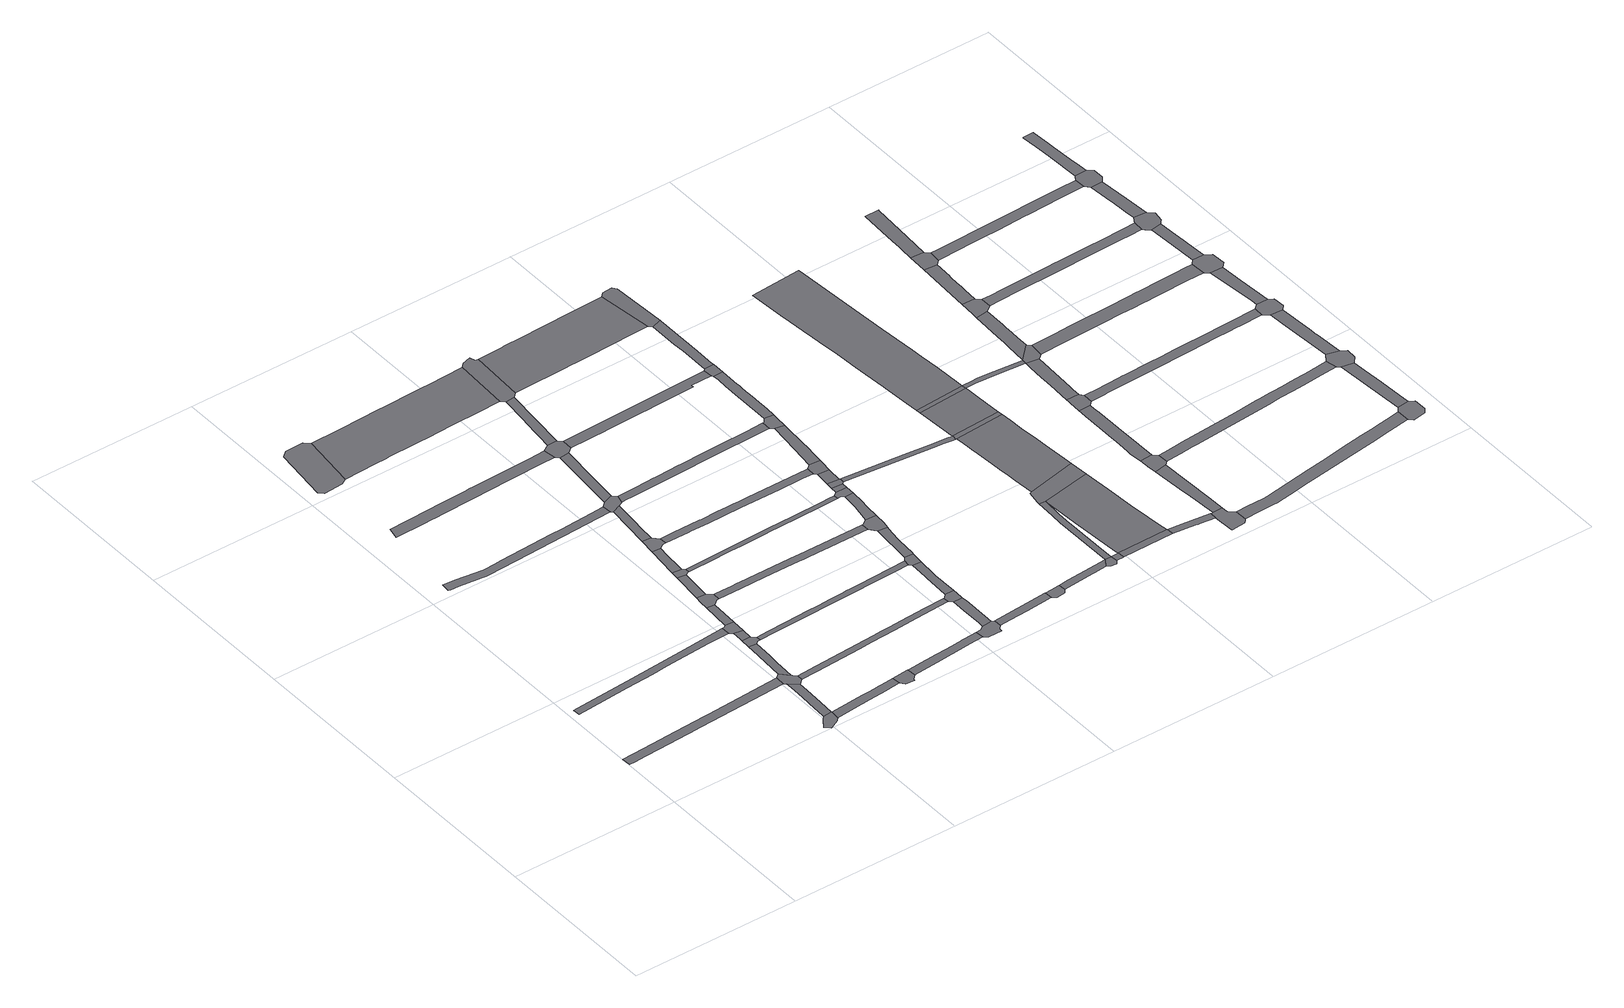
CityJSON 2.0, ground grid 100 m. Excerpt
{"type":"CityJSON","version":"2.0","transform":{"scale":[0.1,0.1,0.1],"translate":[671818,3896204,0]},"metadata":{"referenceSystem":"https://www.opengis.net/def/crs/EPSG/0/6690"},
"CityObjects":{
"road1":{"type":"Road","attributes":{"function":"9","usage":"9","RoadStructureAttribute.widthType":"3","RoadStructureAttribute.width":5.34,"RoadStructureAttribute.sectionType":"1"},"geometry":[{"type":"MultiSurface","lod":"1","boundaries":[[[0,1,2,3,4,5,6,7,8,9,10,11,12,13]]]}]},
"road2":{"type":"Road","attributes":{"function":"9","usage":"9","RoadStructureAttribute.widthType":"3","RoadStructureAttribute.width":4.26,"RoadStructureAttribute.sectionType":"1"},"geometry":[{"type":"MultiSurface","lod":"1","boundaries":[[[14,15,16,17,18,19,20,21,22,23,24,25,26,27]]]}]},
"road3":{"type":"Road","attributes":{"function":"9","usage":"9","RoadStructureAttribute.widthType":"9","RoadStructureAttribute.width":-9999,"RoadStructureAttribute.sectionType":"9"},"geometry":[{"type":"MultiSurface","lod":"1","boundaries":[[[28,29,30,31,32,33,34]]]}]},
"road4":{"type":"Road","attributes":{"function":"9","usage":"9","RoadStructureAttribute.widthType":"3","RoadStructureAttribute.width":5.41,"RoadStructureAttribute.sectionType":"1"},"geometry":[{"type":"MultiSurface","lod":"1","boundaries":[[[35,36,37,38,39,32,31,40,41,42,43]]]}]},
"road5":{"type":"Road","attributes":{"function":"9","usage":"9","RoadStructureAttribute.widthType":"9","RoadStructureAttribute.width":-9999,"RoadStructureAttribute.sectionType":"9"},"geometry":[{"type":"MultiSurface","lod":"1","boundaries":[[[44,45,46,47,48,49,50,51]]]}]},
"road6":{"type":"Road","attributes":{"function":"9","usage":"9","RoadStructureAttribute.widthType":"9","RoadStructureAttribute.width":-9999,"RoadStructureAttribute.sectionType":"9"},"geometry":[{"type":"MultiSurface","lod":"1","boundaries":[[[52,35,43,53,54,55,56,57,0,13]]]}]},
"road7":{"type":"Road","attributes":{"function":"9","usage":"9","RoadStructureAttribute.widthType":"3","RoadStructureAttribute.width":5.41,"RoadStructureAttribute.sectionType":"1"},"geometry":[{"type":"MultiSurface","lod":"1","boundaries":[[[58,57,56,59,60,61,62,63,64,65]]]}]},
"road8":{"type":"Road","attributes":{"function":"9","usage":"9","RoadStructureAttribute.widthType":"3","RoadStructureAttribute.width":5.01,"RoadStructureAttribute.sectionType":"1"},"geometry":[{"type":"MultiSurface","lod":"1","boundaries":[[[66,67,68,69,70,71,72,73,74,75,76,77,78,79,80,81,82,83,84,85]]]}]},
"road9":{"type":"Road","attributes":{"function":"9","usage":"9","RoadStructureAttribute.widthType":"3","RoadStructureAttribute.width":4.82,"RoadStructureAttribute.sectionType":"1"},"geometry":[{"type":"MultiSurface","lod":"1","boundaries":[[[31,30,86,87,88,89,90,91,92,93,94,95]]]}]},
"road10":{"type":"Road","attributes":{"function":"9","usage":"9","RoadStructureAttribute.widthType":"9","RoadStructureAttribute.width":-9999,"RoadStructureAttribute.sectionType":"9"},"geometry":[{"type":"MultiSurface","lod":"1","boundaries":[[[64,96,97,98,99,100,65]]]}]},
"road11":{"type":"Road","attributes":{"function":"9","usage":"9","RoadStructureAttribute.widthType":"3","RoadStructureAttribute.width":5.41,"RoadStructureAttribute.sectionType":"1"},"geometry":[{"type":"MultiSurface","lod":"1","boundaries":[[[101,102,100,99,103]]]}]},
"road12":{"type":"Road","attributes":{"function":"9","usage":"9","RoadStructureAttribute.widthType":"9","RoadStructureAttribute.width":-9999,"RoadStructureAttribute.sectionType":"9"},"geometry":[{"type":"MultiSurface","lod":"1","boundaries":[[[104,105,106,22,21,101,103]]]}]},
"road13":{"type":"Road","attributes":{"function":"9","usage":"9","RoadStructureAttribute.widthType":"3","RoadStructureAttribute.width":5.41,"RoadStructureAttribute.sectionType":"1"},"geometry":[{"type":"MultiSurface","lod":"1","boundaries":[[[104,107,108,105]]]}]},
"road14":{"type":"Road","attributes":{"function":"9","usage":"9","RoadStructureAttribute.widthType":"2","RoadStructureAttribute.width":6.83,"RoadStructureAttribute.sectionType":"1"},"geometry":[{"type":"MultiSurface","lod":"1","boundaries":[[[109,110,111,112,113,114,115,116,117,118,119,120,121,122,123,124,125,126,127,128,129]]]}]},
"road15":{"type":"Road","attributes":{"function":"9","usage":"9","RoadStructureAttribute.widthType":"9","RoadStructureAttribute.width":-9999,"RoadStructureAttribute.sectionType":"9"},"geometry":[{"type":"MultiSurface","lod":"1","boundaries":[[[130,108,107,131,132,133,134,135]]]}]},
"road16":{"type":"Road","attributes":{"function":"9","usage":"9","RoadStructureAttribute.widthType":"3","RoadStructureAttribute.width":5.41,"RoadStructureAttribute.sectionType":"1"},"geometry":[{"type":"MultiSurface","lod":"1","boundaries":[[[134,136,137,138,139,135]]]}]},
"road17":{"type":"Road","attributes":{"function":"9","usage":"9","RoadStructureAttribute.widthType":"9","RoadStructureAttribute.width":-9999,"RoadStructureAttribute.sectionType":"9"},"geometry":[{"type":"MultiSurface","lod":"1","boundaries":[[[140,141,142,90,89,143,144,145]]]}]},
"road18":{"type":"Road","attributes":{"function":"9","usage":"9","RoadStructureAttribute.widthType":"9","RoadStructureAttribute.width":-9999,"RoadStructureAttribute.sectionType":"9"},"geometry":[{"type":"MultiSurface","lod":"1","boundaries":[[[146,147,148,149,150,139,138]]]}]},
"road19":{"type":"Road","attributes":{"function":"9","usage":"9","RoadStructureAttribute.widthType":"3","RoadStructureAttribute.width":5.41,"RoadStructureAttribute.sectionType":"1"},"geometry":[{"type":"MultiSurface","lod":"1","boundaries":[[[151,152,150,149,153,154,155,156,157]]]}]},
"road20":{"type":"Road","attributes":{"function":"9","usage":"9","RoadStructureAttribute.widthType":"9","RoadStructureAttribute.width":-9999,"RoadStructureAttribute.sectionType":"9"},"geometry":[{"type":"MultiSurface","lod":"1","boundaries":[[[158,159,160,157,156,161,162]]]}]},
"road21":{"type":"Road","attributes":{"function":"9","usage":"9","RoadStructureAttribute.widthType":"4","RoadStructureAttribute.width":3.45,"RoadStructureAttribute.sectionType":"1"},"geometry":[{"type":"MultiSurface","lod":"1","boundaries":[[[163,164,165,166,167,168,169,54,53,170,171,172,173,174,175,176]]]}]},
"road22":{"type":"Road","attributes":{"function":"9","usage":"1","RoadStructureAttribute.widthType":"1","RoadStructureAttribute.width":34.1,"RoadStructureAttribute.sectionType":"1"},"geometry":[{"type":"MultiSurface","lod":"1","boundaries":[[[177,178,179,180,181,182,183,184,185,50,49,186,187,188,189,190,191,192,193,194]]]}]},
"road23":{"type":"Road","attributes":{"function":"9","usage":"9","RoadStructureAttribute.widthType":"3","RoadStructureAttribute.width":5.41,"RoadStructureAttribute.sectionType":"1"},"geometry":[{"type":"MultiSurface","lod":"1","boundaries":[[[159,195,196,197,198,160]]]}]},
"road24":{"type":"Road","attributes":{"function":"9","usage":"9","RoadStructureAttribute.widthType":"9","RoadStructureAttribute.width":-9999,"RoadStructureAttribute.sectionType":"9"},"geometry":[{"type":"MultiSurface","lod":"1","boundaries":[[[199,200,66,85,198,197,201,202,203]]]}]},
"road25":{"type":"Road","attributes":{"function":"9","usage":"9","RoadStructureAttribute.widthType":"3","RoadStructureAttribute.width":4.82,"RoadStructureAttribute.sectionType":"1"},"geometry":[{"type":"MultiSurface","lod":"1","boundaries":[[[204,205,206,207,208,209,210,211,212,142,141,213,214,215,216,217,218]]]}]},
"road26":{"type":"Road","attributes":{"function":"9","usage":"9","RoadStructureAttribute.widthType":"4","RoadStructureAttribute.width":3.21,"RoadStructureAttribute.sectionType":"1"},"geometry":[{"type":"MultiSurface","lod":"1","boundaries":[[[219,220,221,222,223,224,225,226,227,98,97,228,229,230,231,232,233,234,235,236,237]]]}]},
"road27":{"type":"Road","attributes":{"function":"9","usage":"9","RoadStructureAttribute.widthType":"3","RoadStructureAttribute.width":5.41,"RoadStructureAttribute.sectionType":"1"},"geometry":[{"type":"MultiSurface","lod":"1","boundaries":[[[238,239,240,241,242,243,244,245,246,247,200,199]]]}]},
"road28":{"type":"Road","attributes":{"function":"9","usage":"9","RoadStructureAttribute.widthType":"3","RoadStructureAttribute.width":4.32,"RoadStructureAttribute.sectionType":"1"},"geometry":[{"type":"MultiSurface","lod":"1","boundaries":[[[248,249,250,251,252,253,254,255,256,133,132,257,258,259,260,261,262,263,264,265]]]}]},
"road29":{"type":"Road","attributes":{"function":"9","usage":"9","RoadStructureAttribute.widthType":"9","RoadStructureAttribute.width":-9999,"RoadStructureAttribute.sectionType":"9"},"geometry":[{"type":"MultiSurface","lod":"1","boundaries":[[[266,267,268,118,117,245,244,269,270]]]}]},
"road30":{"type":"Road","attributes":{"function":"9","usage":"9","RoadStructureAttribute.widthType":"4","RoadStructureAttribute.width":2.62,"RoadStructureAttribute.sectionType":"1"},"geometry":[{"type":"MultiSurface","lod":"1","boundaries":[[[147,271,272,273,274,275,276,277,278,279,280,281,282,283,284,285,286,287,288,289,148]]]}]},
"road31":{"type":"Road","attributes":{"function":"9","usage":"9","RoadStructureAttribute.widthType":"9","RoadStructureAttribute.width":-9999,"RoadStructureAttribute.sectionType":"9"},"geometry":[{"type":"MultiSurface","lod":"1","boundaries":[[[290,291,292,293,218,217,294,295,296,297]]]}]},
"road32":{"type":"Road","attributes":{"function":"9","usage":"9","RoadStructureAttribute.widthType":"3","RoadStructureAttribute.width":5.41,"RoadStructureAttribute.sectionType":"1"},"geometry":[{"type":"MultiSurface","lod":"1","boundaries":[[[266,298,299,300,301,302,303,267]]]}]},
"road33":{"type":"Road","attributes":{"function":"9","usage":"9","RoadStructureAttribute.widthType":"3","RoadStructureAttribute.width":4.49,"RoadStructureAttribute.sectionType":"1"},"geometry":[{"type":"MultiSurface","lod":"1","boundaries":[[[304,305,306,307,308,309,310,311,312,313,314,315,316,317,318,319,320,158,162]]]}]},
"road34":{"type":"Road","attributes":{"function":"9","usage":"9","RoadStructureAttribute.widthType":"3","RoadStructureAttribute.width":5.79,"RoadStructureAttribute.sectionType":"1"},"geometry":[{"type":"MultiSurface","lod":"1","boundaries":[[[321,322,323,324,292,291,325,326,327,328]]]}]},
"road35":{"type":"Road","attributes":{"function":"9","usage":"9","RoadStructureAttribute.widthType":"9","RoadStructureAttribute.width":-9999,"RoadStructureAttribute.sectionType":"9"},"geometry":[{"type":"MultiSurface","lod":"1","boundaries":[[[329,163,176,328,327,330,331,332]]]}]},
"road36":{"type":"Road","attributes":{"function":"9","usage":"9","RoadStructureAttribute.widthType":"9","RoadStructureAttribute.width":-9999,"RoadStructureAttribute.sectionType":"9"},"geometry":[{"type":"MultiSurface","lod":"1","boundaries":[[[333,334,335,336,177,194,299,298,337]]]}]},
"road37":{"type":"Road","attributes":{"function":"9","usage":"9","RoadStructureAttribute.widthType":"3","RoadStructureAttribute.width":5.79,"RoadStructureAttribute.sectionType":"1"},"geometry":[{"type":"MultiSurface","lod":"1","boundaries":[[[331,338,339,340,341,342,343,332]]]}]},
"road38":{"type":"Road","attributes":{"function":"9","usage":"9","RoadStructureAttribute.widthType":"3","RoadStructureAttribute.width":4.97,"RoadStructureAttribute.sectionType":"1"},"geometry":[{"type":"MultiSurface","lod":"1","boundaries":[[[344,345,346,347,348,349,350,351,352,353,354,355,356,357,358,359,360,361,362,363,364,203,202]]]}]},
"road39":{"type":"Road","attributes":{"function":"9","usage":"9","RoadStructureAttribute.widthType":"9","RoadStructureAttribute.width":-9999,"RoadStructureAttribute.sectionType":"9"},"geometry":[{"type":"MultiSurface","lod":"1","boundaries":[[[237,236,341,340,365,366]]]}]},
"road40":{"type":"Road","attributes":{"function":"9","usage":"9","RoadStructureAttribute.widthType":"3","RoadStructureAttribute.width":4.82,"RoadStructureAttribute.sectionType":"1"},"geometry":[{"type":"MultiSurface","lod":"1","boundaries":[[[367,368,369,370,371,290,297]]]}]},
"road41":{"type":"Road","attributes":{"function":"9","usage":"9","RoadStructureAttribute.widthType":"3","RoadStructureAttribute.width":5.79,"RoadStructureAttribute.sectionType":"1"},"geometry":[{"type":"MultiSurface","lod":"1","boundaries":[[[372,373,374,375,376,377,366,365]]]}]},
"road42":{"type":"Road","attributes":{"function":"9","usage":"9","RoadStructureAttribute.widthType":"9","RoadStructureAttribute.width":-9999,"RoadStructureAttribute.sectionType":"9"},"geometry":[{"type":"MultiSurface","lod":"1","boundaries":[[[377,376,378,379,380,381,248,265]]]}]},
"road43":{"type":"Road","attributes":{"function":"9","usage":"9","RoadStructureAttribute.widthType":"2","RoadStructureAttribute.width":6.11,"RoadStructureAttribute.sectionType":"1"},"geometry":[{"type":"MultiSurface","lod":"1","boundaries":[[[269,382,383,384,385,386,387,388,389,390,391,392,393,394,395,396,397,398,399,400,401,270]]]}]},
"road44":{"type":"Road","attributes":{"function":"9","usage":"9","RoadStructureAttribute.widthType":"3","RoadStructureAttribute.width":5.79,"RoadStructureAttribute.sectionType":"1"},"geometry":[{"type":"MultiSurface","lod":"1","boundaries":[[[379,402,403,404,405,406,407,380]]]}]},
"road45":{"type":"Road","attributes":{"function":"9","usage":"9","RoadStructureAttribute.widthType":"9","RoadStructureAttribute.width":-9999,"RoadStructureAttribute.sectionType":"9"},"geometry":[{"type":"MultiSurface","lod":"1","boundaries":[[[408,409,371,370,410,411,412]]]}]},
"road46":{"type":"Road","attributes":{"function":"9","usage":"9","RoadStructureAttribute.widthType":"9","RoadStructureAttribute.width":-9999,"RoadStructureAttribute.sectionType":"9"},"geometry":[{"type":"MultiSurface","lod":"1","boundaries":[[[413,284,283,414,406,405,415]]]}]},
"road47":{"type":"Road","attributes":{"function":"9","usage":"9","RoadStructureAttribute.widthType":"3","RoadStructureAttribute.width":5.79,"RoadStructureAttribute.sectionType":"1"},"geometry":[{"type":"MultiSurface","lod":"1","boundaries":[[[416,413,415,417]]]}]},
"road48":{"type":"Road","attributes":{"function":"9","usage":"9","RoadStructureAttribute.widthType":"9","RoadStructureAttribute.width":-9999,"RoadStructureAttribute.sectionType":"9"},"geometry":[{"type":"MultiSurface","lod":"1","boundaries":[[[418,419,420,421,422,416,417]]]}]},
"road49":{"type":"Road","attributes":{"function":"9","usage":"9","RoadStructureAttribute.widthType":"3","RoadStructureAttribute.width":5.79,"RoadStructureAttribute.sectionType":"1"},"geometry":[{"type":"MultiSurface","lod":"1","boundaries":[[[423,424,425,422,421]]]}]},
"road50":{"type":"Road","attributes":{"function":"9","usage":"9","RoadStructureAttribute.widthType":"9","RoadStructureAttribute.width":-9999,"RoadStructureAttribute.sectionType":"9"},"geometry":[{"type":"MultiSurface","lod":"1","boundaries":[[[312,311,424,423,426,427,428]]]}]},
"road51":{"type":"Road","attributes":{"function":"9","usage":"1","RoadStructureAttribute.widthType":"1","RoadStructureAttribute.width":34.1,"RoadStructureAttribute.sectionType":"1"},"geometry":[{"type":"MultiSurface","lod":"1","boundaries":[[[429,430,431,432,433,434,435,436,437,438,439,440,441,442,443,444,445,333,337]]]}]},
"road52":{"type":"Road","attributes":{"function":"9","usage":"9","RoadStructureAttribute.widthType":"3","RoadStructureAttribute.width":5.79,"RoadStructureAttribute.sectionType":"1"},"geometry":[{"type":"MultiSurface","lod":"1","boundaries":[[[446,447,428,427,448,449,450,451,452]]]}]},
"road53":{"type":"Road","attributes":{"function":"9","usage":"9","RoadStructureAttribute.widthType":"3","RoadStructureAttribute.width":4.82,"RoadStructureAttribute.sectionType":"1"},"geometry":[{"type":"MultiSurface","lod":"1","boundaries":[[[453,454,455,408,412,456,457,458,459]]]}]},
"road54":{"type":"Road","attributes":{"function":"9","usage":"9","RoadStructureAttribute.widthType":"9","RoadStructureAttribute.width":-9999,"RoadStructureAttribute.sectionType":"9"},"geometry":[{"type":"MultiSurface","lod":"1","boundaries":[[[460,461,351,350,446,452,462,463,464]]]}]},
"road55":{"type":"Road","attributes":{"function":"9","usage":"9","RoadStructureAttribute.widthType":"9","RoadStructureAttribute.width":-9999,"RoadStructureAttribute.sectionType":"9"},"geometry":[{"type":"MultiSurface","lod":"1","boundaries":[[[458,465,466,467,468,459]]]}]},
"road56":{"type":"Road","attributes":{"function":"9","usage":"9","RoadStructureAttribute.widthType":"3","RoadStructureAttribute.width":5.79,"RoadStructureAttribute.sectionType":"1"},"geometry":[{"type":"MultiSurface","lod":"1","boundaries":[[[469,470,471,472,473,474,475,476,477,478,479,480,481,482,483,484,485,460,464]]]}]},
"road57":{"type":"Road","attributes":{"function":"9","usage":"9","RoadStructureAttribute.widthType":"4","RoadStructureAttribute.width":2.93,"RoadStructureAttribute.sectionType":"1"},"geometry":[{"type":"MultiSurface","lod":"1","boundaries":[[[418,486,487,488,489,490,491,492,493,494,495,419]]]}]},
"road58":{"type":"Road","attributes":{"function":"9","usage":"9","RoadStructureAttribute.widthType":"3","RoadStructureAttribute.width":4.82,"RoadStructureAttribute.sectionType":"1"},"geometry":[{"type":"MultiSurface","lod":"1","boundaries":[[[496,497,468,467,498,499,500]]]}]},
"road59":{"type":"Road","attributes":{"function":"9","usage":"9","RoadStructureAttribute.widthType":"9","RoadStructureAttribute.width":-9999,"RoadStructureAttribute.sectionType":"9"},"geometry":[{"type":"MultiSurface","lod":"1","boundaries":[[[501,394,393,481,480,502]]]}]},
"road60":{"type":"Road","attributes":{"function":"9","usage":"9","RoadStructureAttribute.widthType":"4","RoadStructureAttribute.width":3.85,"RoadStructureAttribute.sectionType":"1"},"geometry":[{"type":"MultiSurface","lod":"1","boundaries":[[[468,503,504,505,506,507,508,509,510,511,459]]]}]},
"road61":{"type":"Road","attributes":{"function":"9","usage":"9","RoadStructureAttribute.widthType":"3","RoadStructureAttribute.width":5.79,"RoadStructureAttribute.sectionType":"1"},"geometry":[{"type":"MultiSurface","lod":"1","boundaries":[[[512,513,514,515,501,502,516,517,518]]]}]},
"road62":{"type":"Road","attributes":{"function":"9","usage":"9","RoadStructureAttribute.widthType":"9","RoadStructureAttribute.width":-9999,"RoadStructureAttribute.sectionType":"9"},"geometry":[{"type":"MultiSurface","lod":"1","boundaries":[[[499,519,520,500]]]}]},
"road63":{"type":"Road","attributes":{"function":"9","usage":"9","RoadStructureAttribute.widthType":"9","RoadStructureAttribute.width":-9999,"RoadStructureAttribute.sectionType":"9"},"geometry":[{"type":"MultiSurface","lod":"1","boundaries":[[[512,521,522,523,439,438,513]]]}]},
"road64":{"type":"Road","attributes":{"function":"1","usage":"2","RoadStructureAttribute.widthType":"1","RoadStructureAttribute.width":39.1,"RoadStructureAttribute.sectionType":"7"},"geometry":[{"type":"MultiSurface","lod":"1","boundaries":[[[520,524,525,526,527,528,529,530,508,531,532,533,500]]]}]},
"road65":{"type":"Road","attributes":{"function":"9","usage":"9","RoadStructureAttribute.widthType":"9","RoadStructureAttribute.width":-9999,"RoadStructureAttribute.sectionType":"9"},"geometry":[{"type":"MultiSurface","lod":"1","boundaries":[[[508,530,534,535,536,537,509]]]}]},
"road66":{"type":"Road","attributes":{"function":"3","usage":"2","RoadStructureAttribute.widthType":"1","RoadStructureAttribute.width":39.1,"RoadStructureAttribute.sectionType":"1"},"geometry":[{"type":"MultiSurface","lod":"1","boundaries":[[[538,539,540,541,542,543,544,545,546,535,534,547,548,549,550,551,552]]]}]},
"road67":{"type":"Road","attributes":{"function":"9","usage":"9","RoadStructureAttribute.widthType":"4","RoadStructureAttribute.width":3.82,"RoadStructureAttribute.sectionType":"1"},"geometry":[{"type":"MultiSurface","lod":"1","boundaries":[[[553,554,555,520,519,556,557,558,559,560]]]}]},
"road68":{"type":"Road","attributes":{"function":"9","usage":"9","RoadStructureAttribute.widthType":"9","RoadStructureAttribute.width":-9999,"RoadStructureAttribute.sectionType":"9"},"geometry":[{"type":"MultiSurface","lod":"1","boundaries":[[[489,561,538,552,562,490]]]}]},
"road69":{"type":"Road","attributes":{"function":"1","usage":"2","RoadStructureAttribute.widthType":"1","RoadStructureAttribute.width":39.1,"RoadStructureAttribute.sectionType":"7"},"geometry":[{"type":"MultiSurface","lod":"1","boundaries":[[[563,564,565,566,567,568,569,490,562]]]}]},
"road70":{"type":"Road","attributes":{"function":"9","usage":"9","RoadStructureAttribute.widthType":"9","RoadStructureAttribute.width":-9999,"RoadStructureAttribute.sectionType":"9"},"geometry":[{"type":"MultiSurface","lod":"1","boundaries":[[[570,571,567,566,572]]]}]},
"road71":{"type":"Road","attributes":{"function":"9","usage":"9","RoadStructureAttribute.widthType":"9","RoadStructureAttribute.width":-9999,"RoadStructureAttribute.sectionType":"9"},"geometry":[{"type":"MultiSurface","lod":"1","boundaries":[[[573,553,560,574,575,576,577,578,579,580,581,582,583]]]}]},
"road72":{"type":"Road","attributes":{"function":"1","usage":"2","RoadStructureAttribute.widthType":"1","RoadStructureAttribute.width":39.1,"RoadStructureAttribute.sectionType":"7"},"geometry":[{"type":"MultiSurface","lod":"1","boundaries":[[[584,585,586,587,588,589,590,591,592,593,594,595,596,597,571,570,598,599,600,601,602,603,604,605,606]]]}]},
"road73":{"type":"Road","attributes":{"function":"9","usage":"9","RoadStructureAttribute.widthType":"2","RoadStructureAttribute.width":7.7,"RoadStructureAttribute.sectionType":"1"},"geometry":[{"type":"MultiSurface","lod":"1","boundaries":[[[607,608,609,610,611,583,582,612,613,614]]]}]},
"road74":{"type":"Road","attributes":{"function":"9","usage":"9","RoadStructureAttribute.widthType":"9","RoadStructureAttribute.width":-9999,"RoadStructureAttribute.sectionType":"9"},"geometry":[{"type":"MultiSurface","lod":"1","boundaries":[[[615,616,617,618,614,613,619,620]]]}]},
"road75":{"type":"Road","attributes":{"function":"9","usage":"9","RoadStructureAttribute.widthType":"2","RoadStructureAttribute.width":7.7,"RoadStructureAttribute.sectionType":"1"},"geometry":[{"type":"MultiSurface","lod":"1","boundaries":[[[621,622,623,624,625,626,627,628,629,630,631,632,633,634,635,616,615]]]}]},
"road76":{"type":"Road","attributes":{"function":"9","usage":"9","RoadStructureAttribute.widthType":"4","RoadStructureAttribute.width":2.76,"RoadStructureAttribute.sectionType":"1"},"geometry":[{"type":"MultiSurface","lod":"1","boundaries":[[[566,636,637,638,639,640,641,642,643,644,645,646,647,648,649,650,651,572]]]}]},
"road77":{"type":"Road","attributes":{"function":"9","usage":"9","RoadStructureAttribute.widthType":"9","RoadStructureAttribute.width":-9999,"RoadStructureAttribute.sectionType":"9"},"geometry":[{"type":"MultiSurface","lod":"1","boundaries":[[[652,653,654,655,656,626,625,657,658]]]}]},
"road78":{"type":"Road","attributes":{"function":"9","usage":"9","RoadStructureAttribute.widthType":"2","RoadStructureAttribute.width":7.7,"RoadStructureAttribute.sectionType":"1"},"geometry":[{"type":"MultiSurface","lod":"1","boundaries":[[[645,659,660,661,662,663,664,653,652,665,666,667,668]]]}]},
"road79":{"type":"Road","attributes":{"function":"9","usage":"9","RoadStructureAttribute.widthType":"9","RoadStructureAttribute.width":-9999,"RoadStructureAttribute.sectionType":"9"},"geometry":[{"type":"MultiSurface","lod":"1","boundaries":[[[669,646,645,668,670,671,672]]]}]},
"road80":{"type":"Road","attributes":{"function":"9","usage":"9","RoadStructureAttribute.widthType":"2","RoadStructureAttribute.width":7.7,"RoadStructureAttribute.sectionType":"1"},"geometry":[{"type":"MultiSurface","lod":"1","boundaries":[[[673,674,675,676,677,646,669,678,679,680,681,682,683,684]]]}]},
"road81":{"type":"Road","attributes":{"function":"9","usage":"9","RoadStructureAttribute.widthType":"2","RoadStructureAttribute.width":7.02,"RoadStructureAttribute.sectionType":"1"},"geometry":[{"type":"MultiSurface","lod":"1","boundaries":[[[685,686,687,688,689,690,691,692,693,694,695,696,579,578,697,698,699,700,701,702,703,704,705,706,707,708]]]}]},
"road82":{"type":"Road","attributes":{"function":"9","usage":"9","RoadStructureAttribute.widthType":"9","RoadStructureAttribute.width":-9999,"RoadStructureAttribute.sectionType":"9"},"geometry":[{"type":"MultiSurface","lod":"1","boundaries":[[[683,709,710,711,712,713,684]]]}]},
"road83":{"type":"Road","attributes":{"function":"9","usage":"9","RoadStructureAttribute.widthType":"2","RoadStructureAttribute.width":7.7,"RoadStructureAttribute.sectionType":"1"},"geometry":[{"type":"MultiSurface","lod":"1","boundaries":[[[712,711,714,715,716,717,718,719,720,721,722]]]}]},
"road84":{"type":"Road","attributes":{"function":"9","usage":"9","RoadStructureAttribute.widthType":"2","RoadStructureAttribute.width":6.13,"RoadStructureAttribute.sectionType":"1"},"geometry":[{"type":"MultiSurface","lod":"1","boundaries":[[[619,723,724,725,726,727,728,729,730,731,732,733,734,735,736,737,738,739,740,741,742,743,744,745,746,747,748,749,620]]]}]},
"road85":{"type":"Road","attributes":{"function":"9","usage":"9","RoadStructureAttribute.widthType":"9","RoadStructureAttribute.width":-9999,"RoadStructureAttribute.sectionType":"9"},"geometry":[{"type":"MultiSurface","lod":"1","boundaries":[[[721,750,751,752,753,722]]]}]},
"road86":{"type":"Road","attributes":{"function":"9","usage":"9","RoadStructureAttribute.widthType":"2","RoadStructureAttribute.width":7.7,"RoadStructureAttribute.sectionType":"1"},"geometry":[{"type":"MultiSurface","lod":"1","boundaries":[[[754,755,756,757,758,759,760,753,752,761,762]]]}]},
"road87":{"type":"Road","attributes":{"function":"9","usage":"9","RoadStructureAttribute.widthType":"3","RoadStructureAttribute.width":5.55,"RoadStructureAttribute.sectionType":"1"},"geometry":[{"type":"MultiSurface","lod":"1","boundaries":[[[657,763,764,765,766,767,768,769,770,771,772,773,774,775,776,777,778,779,780,781,782,783,784,785,786,787,788,789,658]]]}]},
"road88":{"type":"Road","attributes":{"function":"9","usage":"9","RoadStructureAttribute.widthType":"2","RoadStructureAttribute.width":8.05,"RoadStructureAttribute.sectionType":"1"},"geometry":[{"type":"MultiSurface","lod":"1","boundaries":[[[671,790,791,792,793,794,795,796,797,798,799,800,801,802,803,804,805,806,807,808,809,810,811,812,813,672]]]}]},
"road89":{"type":"Road","attributes":{"function":"9","usage":"9","RoadStructureAttribute.widthType":"3","RoadStructureAttribute.width":5.84,"RoadStructureAttribute.sectionType":"1"},"geometry":[{"type":"MultiSurface","lod":"1","boundaries":[[[814,815,816,817,818,819,820,821,822,823,824,825,826,827,828,829,830,831,832,833,834,835,836,837,838,839,840,841,710,709]]]}]},
"road90":{"type":"Road","attributes":{"function":"9","usage":"9","RoadStructureAttribute.widthType":"9","RoadStructureAttribute.width":-9999,"RoadStructureAttribute.sectionType":"9"},"geometry":[{"type":"MultiSurface","lod":"1","boundaries":[[[842,843,844,845,685,708,846,847]]]}]},
"road91":{"type":"Road","attributes":{"function":"9","usage":"9","RoadStructureAttribute.widthType":"2","RoadStructureAttribute.width":6.15,"RoadStructureAttribute.sectionType":"1"},"geometry":[{"type":"MultiSurface","lod":"1","boundaries":[[[848,849,850,851,852,853,854,855,856,857,858,859,860,861,862,863,864,865,866,867,868,751,750]]]}]},
"road92":{"type":"Road","attributes":{"function":"9","usage":"9","RoadStructureAttribute.widthType":"2","RoadStructureAttribute.width":7.62,"RoadStructureAttribute.sectionType":"1"},"geometry":[{"type":"MultiSurface","lod":"1","boundaries":[[[844,869,870,871,872,873,874,845]]]}]},
"road93":{"type":"Road","attributes":{"function":"9","usage":"9","RoadStructureAttribute.widthType":"9","RoadStructureAttribute.width":-9999,"RoadStructureAttribute.sectionType":"9"},"geometry":[{"type":"MultiSurface","lod":"1","boundaries":[[[734,873,872,875,876,877,878,735]]]}]},
"road94":{"type":"Road","attributes":{"function":"9","usage":"9","RoadStructureAttribute.widthType":"2","RoadStructureAttribute.width":7.62,"RoadStructureAttribute.sectionType":"1"},"geometry":[{"type":"MultiSurface","lod":"1","boundaries":[[[879,878,877,880,881,882,883,884]]]}]},
"road95":{"type":"Road","attributes":{"function":"9","usage":"9","RoadStructureAttribute.widthType":"9","RoadStructureAttribute.width":-9999,"RoadStructureAttribute.sectionType":"9"},"geometry":[{"type":"MultiSurface","lod":"1","boundaries":[[[884,883,885,886,887,888,777,776]]]}]},
"road96":{"type":"Road","attributes":{"function":"9","usage":"9","RoadStructureAttribute.widthType":"2","RoadStructureAttribute.width":7.62,"RoadStructureAttribute.sectionType":"1"},"geometry":[{"type":"MultiSurface","lod":"1","boundaries":[[[889,890,891,892,893,888,887,894,895]]]}]},
"road97":{"type":"Road","attributes":{"function":"9","usage":"9","RoadStructureAttribute.widthType":"9","RoadStructureAttribute.width":-9999,"RoadStructureAttribute.sectionType":"9"},"geometry":[{"type":"MultiSurface","lod":"1","boundaries":[[[803,802,889,895,896,897,898,899,900]]]}]},
"road98":{"type":"Road","attributes":{"function":"9","usage":"9","RoadStructureAttribute.widthType":"2","RoadStructureAttribute.width":7.62,"RoadStructureAttribute.sectionType":"1"},"geometry":[{"type":"MultiSurface","lod":"1","boundaries":[[[899,901,902,903,904,905,906,900]]]}]},
"road99":{"type":"Road","attributes":{"function":"9","usage":"9","RoadStructureAttribute.widthType":"9","RoadStructureAttribute.width":-9999,"RoadStructureAttribute.sectionType":"9"},"geometry":[{"type":"MultiSurface","lod":"1","boundaries":[[[907,908,909,827,826,910,905,904,911,912]]]}]},
"road100":{"type":"Road","attributes":{"function":"9","usage":"9","RoadStructureAttribute.widthType":"2","RoadStructureAttribute.width":7.62,"RoadStructureAttribute.sectionType":"1"},"geometry":[{"type":"MultiSurface","lod":"1","boundaries":[[[908,913,914,915,916,917,918,919,920,909]]]}]},
"road101":{"type":"Road","attributes":{"function":"9","usage":"9","RoadStructureAttribute.widthType":"9","RoadStructureAttribute.width":-9999,"RoadStructureAttribute.sectionType":"9"},"geometry":[{"type":"MultiSurface","lod":"1","boundaries":[[[921,858,857,915,914,922,923,924]]]}]},
"road102":{"type":"Road","attributes":{"function":"9","usage":"9","RoadStructureAttribute.widthType":"2","RoadStructureAttribute.width":7.62,"RoadStructureAttribute.sectionType":"1"},"geometry":[{"type":"MultiSurface","lod":"1","boundaries":[[[925,926,927,928,929,930,931,932,933,934,921,924]]]}]}
},
"vertices":[
[1014,489,0],[564,462,0],[537,461,0],[295,446,0],[203,441,0],[3,429,0],[6,375,0],[40,377,0],[105,381,0],[201,386,0],[388,397,0],[400,397,0],[474,402,0],[1011,432,0],
[210,863,0],[367,875,0],[536,888,0],[635,895,0],[831,910,0],[909,915,0],[968,920,0],[1039,921,0],[1035,971,0],[787,951,0],[435,923,0],[76,895,0],[44,892,0],[47,851,0],
[989,1,0],[1045,28,0],[1064,48,0],[1066,103,0],[1014,98,0],[993,78,0],[960,28,0],
[1025,420,0],[1024,383,0],[1021,284,0],[1017,180,0],[1016,149,0],[1066,106,0],[1070,205,0],[1075,323,0],[1077,377,0],
[156,3429,0],[121,3399,0],[82,3066,0],[107,3041,0],[224,3048,0],[259,3070,0],[298,3402,0],[267,3432,0],
[1023,422,0],[1106,403,0],[1108,439,0],[1086,458,0],[1084,460,0],[1039,511,0],
[1052,739,0],[1086,507,0],[1089,555,0],[1090,584,0],[1091,604,0],[1094,653,0],[1099,769,0],[1053,772,0],
[1154,2112,0],[1031,2105,0],[970,2102,0],[883,2097,0],[809,2093,0],[691,2087,0],[486,2076,0],[446,2074,0],[371,2070,0],[208,2089,0],[135,2097,0],[127,2043,0],[141,2041,0],[190,2036,0],[300,2024,0],[322,2022,0],[350,2020,0],[367,2018,0],[542,2028,0],[1158,2060,0],
[1228,64,0],[1283,69,0],[1385,78,0],[1477,87,0],[1473,135,0],[1434,132,0],[1383,128,0],[1326,123,0],[1272,119,0],[1069,103,0],
[1112,782,0],[1132,783,0],[1131,812,0],[1108,833,0],[1056,831,0],
[1060,905,0],[1057,847,0],[1111,896,0],
[1115,981,0],[1063,983,0],[1050,972,0],
[1123,1146,0],[1074,1149,0],
[368,2548,0],[404,2549,0],[432,2550,0],[495,2553,0],[812,2564,0],[885,2567,0],[949,2569,0],[1108,2575,0],[1202,2579,0],[1192,2651,0],[1149,2650,0],[1086,2647,0],[842,2638,0],[740,2634,0],[704,2633,0],[683,2632,0],[496,2625,0],[461,2623,0],[297,2617,0],[195,2613,0],[179,2541,0],
[1078,1204,0],[1154,1173,0],[1167,1173,0],[1167,1216,0],[1135,1240,0],[1083,1246,0],
[1141,1293,0],[1147,1345,0],[1155,1425,0],[1103,1431,0],
[1552,64,0],[1578,90,0],[1574,143,0],[1490,72,0],[1499,60,0],[1551,55,0],
[1172,1437,0],[1180,1437,0],[1179,1462,0],[1161,1473,0],[1108,1479,0],
[1129,1665,0],[1120,1587,0],[1169,1550,0],[1171,1571,0],[1174,1607,0],[1181,1671,0],[1130,1677,0],
[1227,1736,0],[1193,1768,0],[1141,1774,0],[1204,1691,0],[1227,1691,0],
[2068,497,0],[1947,490,0],[1786,480,0],[1720,476,0],[1661,472,0],[1607,469,0],[1229,446,0],[1208,409,0],[1486,427,0],[1570,432,0],[1721,441,0],[1788,445,0],[1909,453,0],[2070,463,0],
[1271,3435,0],[1164,3432,0],[1050,3428,0],[1017,3427,0],[938,3424,0],[794,3419,0],[707,3416,0],[632,3414,0],[474,3408,0],[452,3077,0],[525,3079,0],[541,3080,0],[705,3085,0],[822,3089,0],[844,3090,0],[965,3094,0],[1115,3099,0],[1253,3104,0],
[1202,1869,0],[1207,1914,0],[1222,2071,0],[1171,2049,0],
[1238,2159,0],[1181,2137,0],[1224,2072,0],[1249,2087,0],[1263,2138,0],
[1999,176,0],[1945,172,0],[1917,170,0],[1834,163,0],[1764,158,0],[1727,155,0],[1711,154,0],[1696,152,0],[1583,143,0],[1728,103,0],[1907,119,0],[1907,120,0],[1948,123,0],[2035,131,0],[2031,179,0],
[1790,841,0],[1747,839,0],[1712,838,0],[1696,837,0],[1605,833,0],[1535,830,0],[1466,827,0],[1317,820,0],[1203,815,0],[1233,786,0],[1444,794,0],[1577,800,0],[1623,801,0],[1713,805,0],[1784,807,0],[1821,809,0],[2008,816,0],[2088,819,0],[2092,854,0],
[1241,2184,0],[1254,2314,0],[1254,2320,0],[1258,2359,0],[1264,2415,0],[1270,2478,0],[1278,2565,0],[1221,2557,0],[1203,2366,0],[1185,2183,0],
[2099,1215,0],[1704,1216,0],[1690,1216,0],[1650,1216,0],[1594,1216,0],[1336,1216,0],[1314,1216,0],[1284,1216,0],[1228,1216,0],[1307,1173,0],[1453,1172,0],[1546,1172,0],[1669,1172,0],[1705,1171,0],[1796,1171,0],[1818,1171,0],[2059,1170,0],[2099,1170,0],
[1290,2677,0],[1232,2676,0],[1220,2668,0],[1310,2589,0],[1313,2654,0],
[1231,1439,0],[1303,1440,0],[1447,1444,0],[1517,1445,0],[1676,1449,0],[1699,1450,0],[1761,1451,0],[1884,1454,0],[1955,1455,0],[1957,1455,0],[1997,1456,0],[2072,1458,0],[2131,1459,0],[2130,1487,0],[2094,1486,0],[2052,1485,0],[1864,1480,0],[1797,1478,0],[1698,1476,0],
[2159,196,0],[2145,206,0],[2087,199,0],[2060,181,0],[2060,113,0],[2141,111,0],[2141,130,0],[2159,151,0],
[1330,3085,0],[1279,3081,0],[1260,2921,0],[1254,2871,0],[1246,2798,0],[1241,2753,0],
[1371,1691,0],[1387,1691,0],[1493,1691,0],[1694,1692,0],[1945,1692,0],[2063,1692,0],[2088,1692,0],[2153,1692,0],[2155,1740,0],[1781,1738,0],[1718,1738,0],[1693,1738,0],[1641,1738,0],[1593,1738,0],[1486,1737,0],[1476,1737,0],[1310,1737,0],
[2089,418,0],[2088,353,0],[2088,313,0],[2088,235,0],[2145,234,0],[2145,414,0],[2145,444,0],[2089,444,0],
[2075,497,0],[2145,495,0],[2145,518,0],[2094,518,0],
[1372,3439,0],[1358,3442,0],[1346,3473,0],[1293,3458,0],[1357,3111,0],
[2146,671,0],[2147,687,0],[2155,797,0],[2103,801,0],[2100,695,0],[2099,676,0],
[1277,2088,0],[1318,2089,0],[1381,2091,0],[1486,2095,0],[1678,2101,0],[1772,2104,0],[2199,2118,0],[2198,2171,0],[2094,2167,0],[1924,2161,0],[1867,2159,0],[1782,2156,0],[1716,2154,0],[1684,2153,0],[1655,2152,0],[1591,2149,0],[1525,2147,0],[1483,2146,0],[1459,2145,0],[1441,2144,0],[1379,2142,0],
[2162,873,0],[2112,877,0],
[2227,156,0],[2339,165,0],[2423,172,0],[2502,178,0],[2498,225,0],
[2163,886,0],[2172,1002,0],[2174,1023,0],[2187,1109,0],[2189,1123,0],[2133,1131,0],
[2196,1165,0],[2201,1232,0],[2137,1237,0],[2107,1215,0],
[1416,2592,0],[1493,2594,0],[1495,2594,0],[1577,2597,0],[1667,2599,0],[1674,2600,0],[1769,2602,0],[1805,2603,0],[1858,2605,0],[2096,2612,0],[2097,2628,0],[2223,2629,0],[2219,2684,0],[2109,2680,0],[1749,2668,0],[1679,2666,0],[1654,2665,0],[1583,2663,0],[1473,2659,0],[1377,2656,0],
[2208,1315,0],[2213,1375,0],[2218,1437,0],[2219,1446,0],[2168,1448,0],[2159,1352,0],
[2591,232,0],[2508,225,0],[2524,159,0],[2575,166,0],[2595,189,0],
[2154,1504,0],[2154,1460,0],[2221,1502,0],
[2157,1543,0],[2222,1538,0],
[2233,1548,0],[2236,1577,0],[2231,1577,0],[2228,1577,0],[2160,1583,0],
[2237,1668,0],[2167,1675,0],[2163,1620,0],
[2243,1732,0],[2246,1756,0],[2180,1762,0],
[1459,3114,0],[1625,3119,0],[1663,3121,0],[1730,3123,0],[1739,3123,0],[1830,3126,0],[1981,3131,0],[1992,3131,0],[2086,3135,0],[2211,3139,0],[2170,3469,0],[1958,3461,0],[1813,3456,0],[1775,3454,0],[1660,3450,0],[1543,3446,0],[1522,3445,0],
[2220,2098,0],[2197,1903,0],[2251,1814,0],[2258,1878,0],[2260,1896,0],[2261,1908,0],[2274,2088,0],
[2898,258,0],[2771,248,0],[2654,238,0],[2755,204,0],[2822,209,0],[2870,214,0],[2901,258,0],
[2227,2194,0],[2207,2171,0],[2280,2161,0],[2280,2170,0],[2282,2191,0],
[2892,199,0],[2925,197,0],[2941,217,0],[2938,258,0],
[2283,2212,0],[2285,2235,0],[2286,2252,0],[2286,2273,0],[2286,2318,0],[2286,2372,0],[2286,2410,0],[2286,2426,0],[2286,2464,0],[2287,2483,0],[2287,2501,0],[2287,2621,0],[2231,2619,0],[2231,2580,0],[2230,2517,0],[2229,2413,0],[2229,2368,0],
[2779,1494,0],[2814,1491,0],[2867,1486,0],[2890,1483,0],[2893,1513,0],[2890,1513,0],[2862,1516,0],[2817,1520,0],[2781,1524,0],[2610,1540,0],
[2981,261,0],[2941,259,0],[2984,218,0],[2987,218,0],[2984,261,0],
[2231,2695,0],[2287,2695,0],
[2938,261,0],[2937,339,0],[2936,585,0],[2936,629,0],[2939,693,0],[2945,812,0],[2908,814,0],[2902,696,0],[2899,629,0],
[2289,3140,0],[2229,3119,0],[2230,2944,0],[2231,2874,0],[2287,2714,0],[2288,2833,0],[2289,3137,0],
[3296,223,0],[3293,264,0],
[2270,3472,0],[2253,3494,0],[2194,3493,0],
[3293,267,0],[3290,294,0],[3278,405,0],[3270,484,0],[3267,530,0],[3254,704,0],[3242,868,0],[2961,585,0],[2978,339,0],[2984,264,0],
[3233,979,0],[2935,915,0],[2923,908,0],[2909,833,0],
[2897,1483,0],[2899,1443,0],[2904,1371,0],[2908,1322,0],[2913,1242,0],[2919,1156,0],[2923,1096,0],[2924,1087,0],[2927,1039,0],[3229,1033,0],[3221,1147,0],[3212,1267,0],[3205,1356,0],[3200,1437,0],[3196,1502,0],
[3547,236,0],[3380,254,0],[3296,263,0],[3299,223,0],[3429,207,0],[3443,205,0],[3454,203,0],[3543,192,0],
[2894,1483,0],[3194,1532,0],
[3184,1688,0],[3180,1752,0],[3178,1777,0],[3178,1780,0],[2876,1759,0],[2888,1584,0],[2892,1516,0],
[3176,1808,0],[2874,1787,0],[3177,1808,0],
[3557,235,0],[3551,72,0],[3551,66,0],[3636,72,0],[3648,87,0],[3658,98,0],[3656,170,0],[3652,170,0],[3622,195,0],[3620,238,0],[3560,235,0],
[2794,2808,0],[2800,2737,0],[2808,2642,0],[2815,2571,0],[2824,2473,0],[2830,2385,0],[2834,2331,0],[2842,2231,0],[2844,2209,0],[2853,2087,0],[2857,2036,0],[2858,2020,0],[2867,1888,0],[2873,1798,0],[3175,1838,0],[3164,2000,0],[3156,2121,0],[3151,2189,0],[3132,2416,0],[3110,2684,0],[3091,2968,0],[3086,3043,0],[2779,3022,0],
[3533,616,0],[3542,486,0],[3548,405,0],[3553,340,0],[3556,300,0],[3615,346,0],[3601,684,0],[3529,670,0],
[3594,790,0],[3521,785,0],[3522,766,0],[3526,714,0],[3622,703,0],[3621,767,0],
[3593,984,0],[3593,1065,0],[3592,1222,0],[3591,1265,0],[3591,1293,0],[3521,1294,0],[3521,1271,0],[3521,1239,0],[3519,1096,0],[3519,1045,0],[3518,1022,0],[3518,980,0],[3518,954,0],[3516,884,0],[3516,858,0],
[3181,1780,0],[3200,1781,0],[3231,1783,0],[3241,1784,0],[3246,1784,0],[3284,1780,0],[3304,1779,0],[3369,1774,0],[3536,1761,0],[3539,1761,0],[3541,1787,0],[3374,1802,0],[3305,1808,0],[3269,1812,0],[3241,1810,0],[3179,1808,0],
[3598,1399,0],[3524,1401,0],[3523,1385,0],[3523,1361,0],[3522,1338,0],[3615,1318,0],[3615,1377,0],
[3539,1758,0],[3537,1721,0],[3534,1667,0],[3531,1618,0],[3531,1597,0],[3529,1542,0],[3600,1452,0],[3601,1472,0],[3606,1567,0],[3613,1747,0],
[3630,1878,0],[3628,1760,0],[3642,1773,0],[3649,1858,0],
[3556,2019,0],[3553,1954,0],[3552,1935,0],[3550,1916,0],[3542,1790,0],[3632,1954,0],[3634,2035,0],[3634,2043,0],[3635,2080,0],[3636,2104,0],[3639,2212,0],[3565,2202,0],
[4788,323,0],[4707,310,0],[4628,298,0],[4595,293,0],[4526,282,0],[4387,260,0],[4275,242,0],[4218,233,0],[4151,223,0],[3855,176,0],[3831,174,0],[3729,172,0],[3756,101,0],[3784,102,0],[3833,103,0],[3863,104,0],[4000,125,0],[4015,127,0],[4087,138,0],[4144,147,0],[4386,184,0],[4536,207,0],[4664,227,0],[4789,246,0],
[3675,2240,0],[3674,2302,0],[3649,2328,0],[3572,2332,0],[3567,2235,0],
[3653,2419,0],[3655,2450,0],[3657,2491,0],[3659,2540,0],[3660,2561,0],[3661,2583,0],[3664,2640,0],[3665,2662,0],[3588,2666,0],
[3647,705,0],[3721,711,0],[3795,718,0],[3826,720,0],[3979,734,0],[4040,739,0],[4310,762,0],[4390,769,0],[4472,776,0],[4539,782,0],[4663,793,0],[4760,801,0],[4746,864,0],[4607,852,0],[4588,850,0],[4507,843,0],[4450,839,0],[4386,833,0],[4373,832,0],[4297,825,0],[4277,824,0],[4197,817,0],[4138,812,0],[4047,804,0],[3780,780,0],[3688,772,0],[3659,770,0],
[3692,2687,0],[3697,2756,0],[3672,2782,0],[3594,2786,0],
[3698,3191,0],[3614,3190,0],[3614,3187,0],[3605,2996,0],[3603,2951,0],[3599,2885,0],[3598,2863,0],[3682,2938,0],[3698,3188,0],
[3700,1321,0],[3726,1322,0],[3842,1327,0],[3899,1329,0],[3958,1331,0],[4072,1335,0],[4124,1337,0],[4134,1337,0],[4257,1342,0],[4420,1348,0],[4500,1351,0],[4561,1354,0],[4570,1354,0],[4717,1360,0],[4719,1416,0],[4555,1410,0],[4497,1408,0],[4402,1405,0],[4239,1399,0],[4201,1398,0],[4115,1395,0],[4029,1392,0],[3889,1387,0],[3862,1386,0],[3845,1385,0],[3690,1379,0],[3643,1378,0],
[3701,1775,0],[3743,1777,0],[3857,1780,0],[3929,1782,0],[4052,1786,0],[4164,1790,0],[4239,1792,0],[4296,1794,0],[4343,1795,0],[4366,1796,0],[4419,1798,0],[4582,1803,0],[4690,1806,0],[4685,1895,0],[4637,1893,0],[4575,1891,0],[4480,1887,0],[4346,1883,0],[4323,1882,0],[4276,1880,0],[4142,1875,0],[3953,1869,0],[3896,1867,0],[3805,1863,0],
[3745,2243,0],[3863,2246,0],[3945,2249,0],[4014,2251,0],[4078,2253,0],[4161,2256,0],[4280,2259,0],[4395,2263,0],[4454,2265,0],[4518,2267,0],[4571,2268,0],[4578,2269,0],[4652,2271,0],[4657,2334,0],[4584,2331,0],[4437,2326,0],[4365,2324,0],[4301,2322,0],[4256,2321,0],[4235,2320,0],[4178,2318,0],[4137,2317,0],[4099,2316,0],[4043,2314,0],[3901,2309,0],[3843,2307,0],[3798,2306,0],[3736,2304,0],
[4910,264,0],[4910,343,0],[4880,362,0],[4810,351,0],[4814,223,0],[4890,237,0],
[3843,2693,0],[3886,2695,0],[3983,2699,0],[4081,2702,0],[4255,2709,0],[4276,2710,0],[4382,2714,0],[4476,2718,0],[4536,2720,0],[4633,2724,0],[4630,2787,0],[4529,2784,0],[4446,2781,0],[4331,2777,0],[4216,2773,0],[3999,2766,0],[3947,2765,0],[3919,2764,0],[3880,2762,0],[3814,2760,0],[3751,2758,0],
[4875,426,0],[4866,567,0],[4857,692,0],[4851,772,0],[4781,784,0],[4794,586,0],
[4883,810,0],[4886,872,0],[4852,894,0],[4779,912,0],
[4757,1244,0],[4841,1067,0],[4840,1069,0],[4837,1124,0],[4824,1329,0],[4751,1330,0],
[4850,1356,0],[4842,1423,0],[4815,1442,0],[4748,1442,0],
[4714,1784,0],[4722,1706,0],[4733,1599,0],[4733,1598,0],[4745,1477,0],[4800,1643,0],[4790,1781,0],
[4806,1796,0],[4821,1811,0],[4815,1895,0],[4777,1921,0],[4709,1923,0],
[4771,2000,0],[4767,2075,0],[4762,2138,0],[4755,2250,0],[4691,2238,0],[4700,2086,0],
[4788,2338,0],[4753,2367,0],[4679,2371,0],[4666,2259,0],[4765,2261,0],[4777,2273,0],
[4742,2517,0],[4728,2698,0],[4658,2695,0],[4666,2582,0],[4670,2522,0],[4674,2447,0],[4675,2431,0],[4676,2416,0],
[4649,2815,0],[4752,2729,0],[4750,2794,0],[4719,2818,0],
[4714,2899,0],[4711,2943,0],[4703,3065,0],[4700,3113,0],[4693,3220,0],[4693,3223,0],[4627,3220,0],[4627,3217,0],[4633,3119,0],[4639,3025,0]
]}
